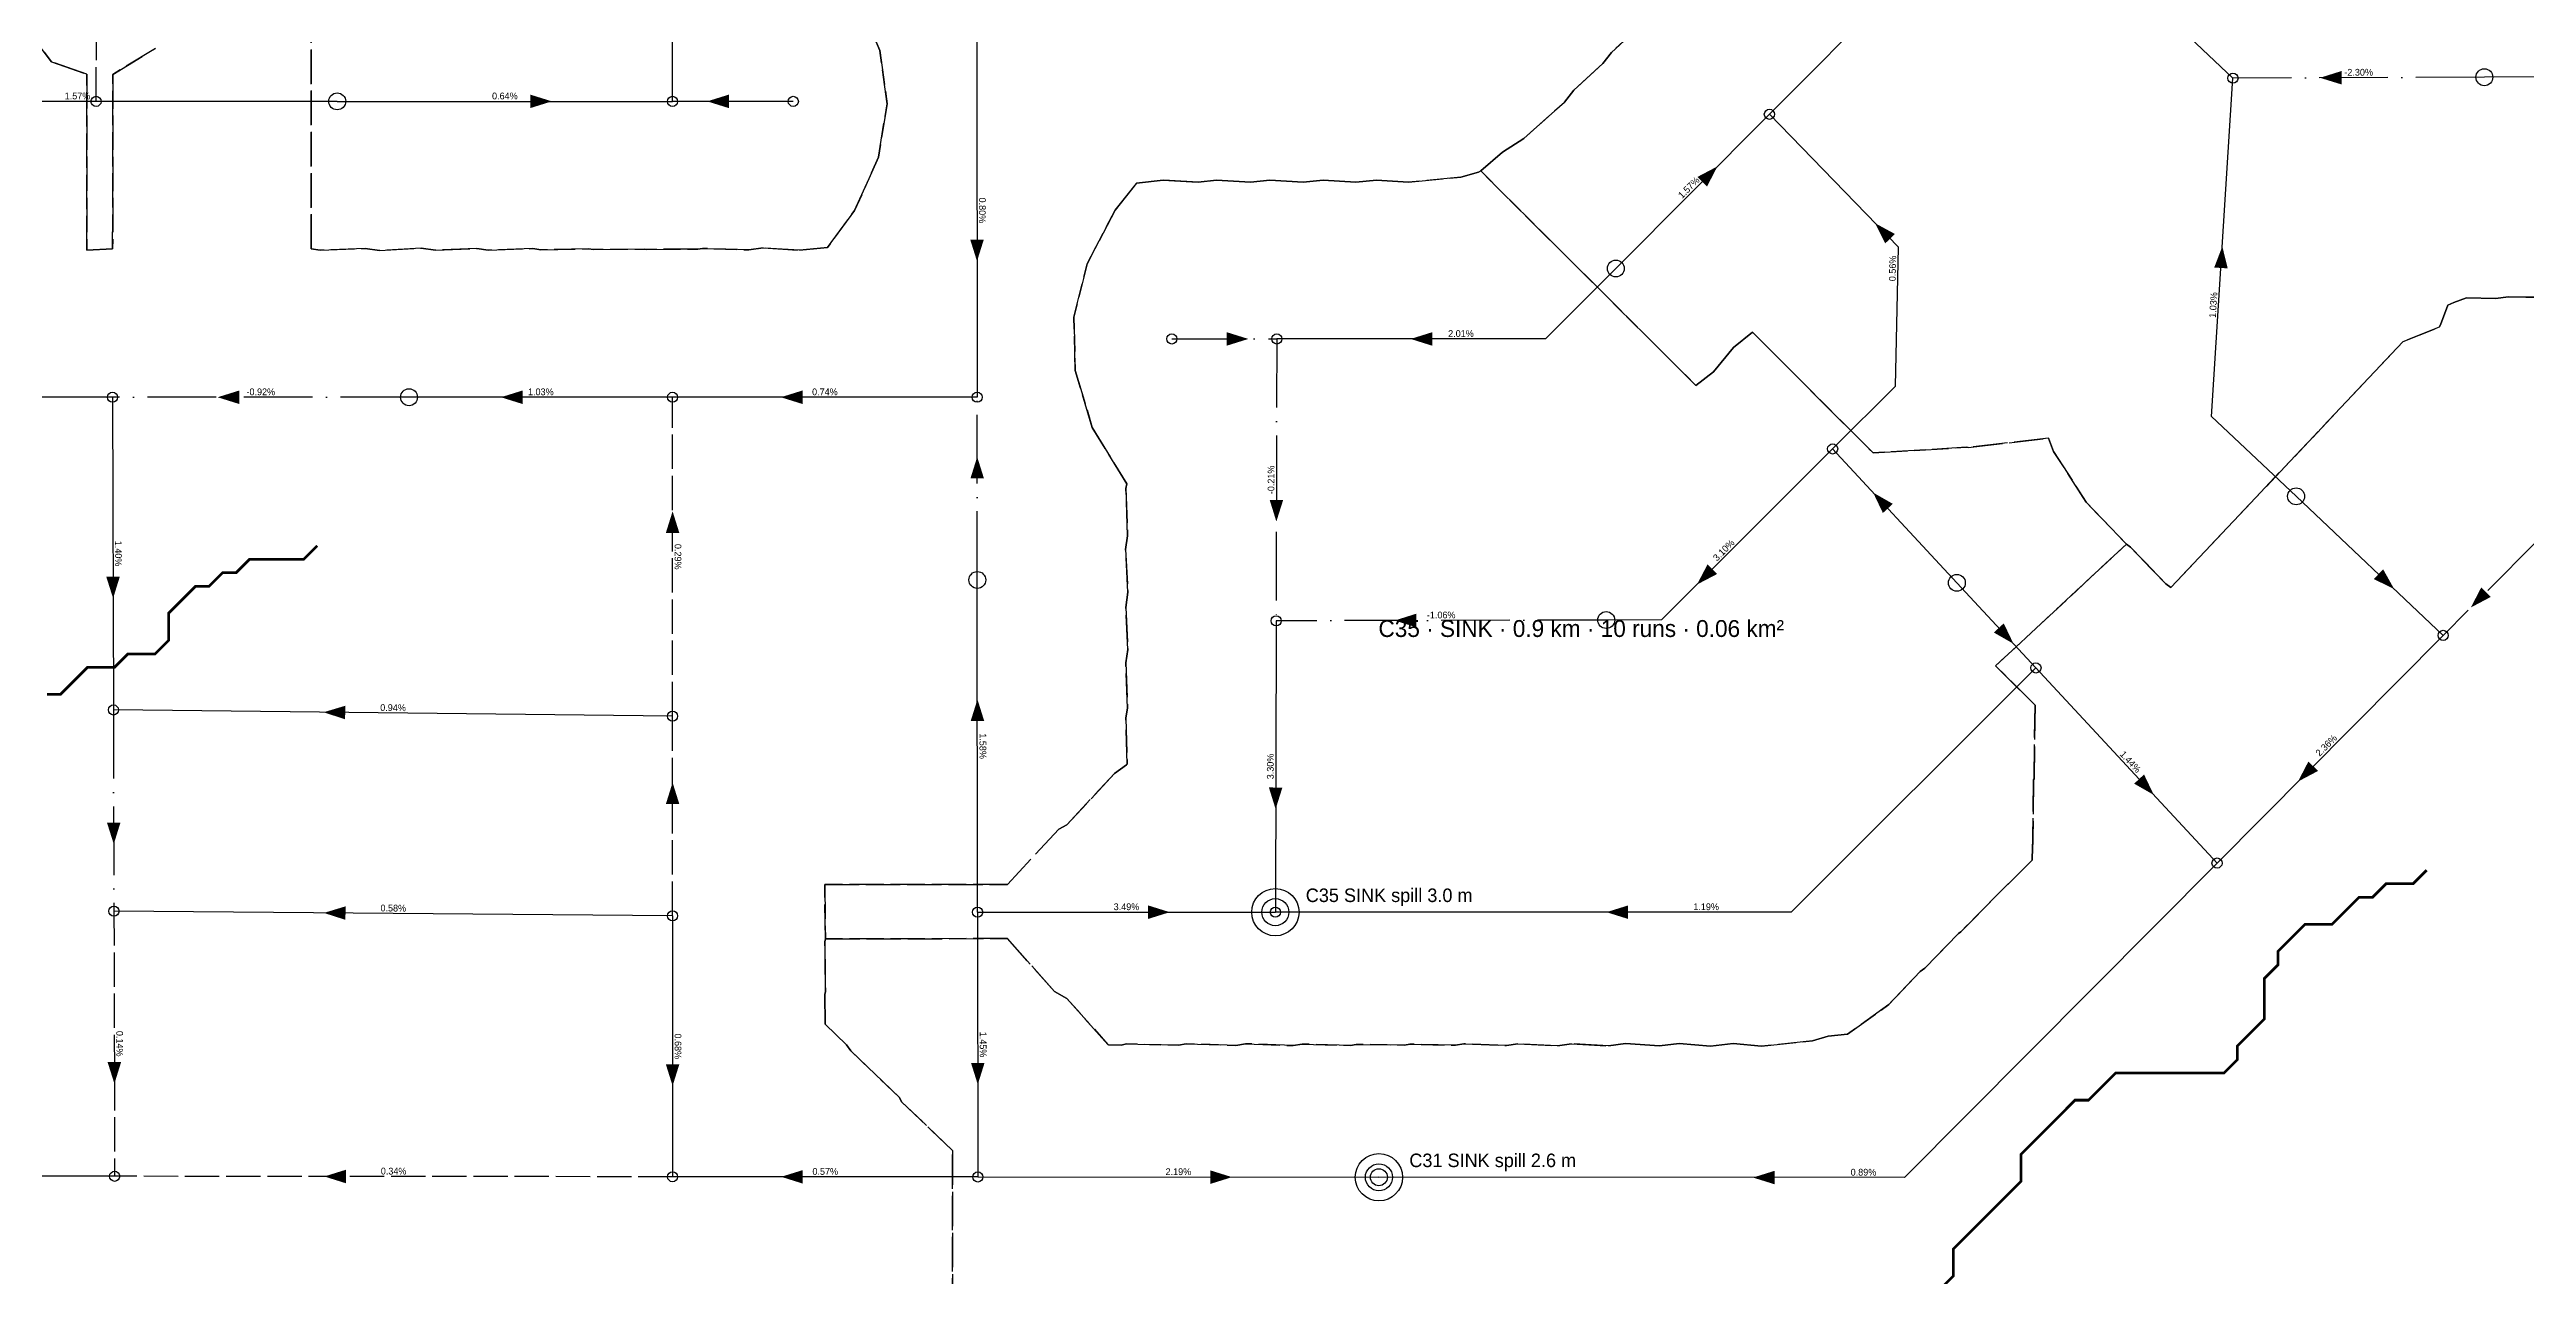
# Model space of a CAD drawing. Header units: metres. Extents: x 442821 to 452274, y 2561971 to 2571293.
# Drawn here: x 444408 to 445141, y 2563943 to 2564306 of the extents above; entities that cross this region are included whole.
import ezdxf
from ezdxf.enums import TextEntityAlignment as Align

# ---------------------------------------------------------------- set-up
doc = ezdxf.new("R2010")
doc.units = ezdxf.units.M
doc.header["$LTSCALE"] = 8
doc.linetypes.add('DASHDOT', pattern=[3.556, 2.54, -0.508, 0, -0.508])
doc.linetypes.add('DASHED', pattern=[1.524, 1.27, -0.254])
for name, color, linetype in [('A_ARROWS', 7, 'Continuous'), ('A_CATCH_LABEL', 7, 'Continuous'), ('A_CATCHMENTS', 7, 'Continuous'), ('A_GRADIENT', 8, 'Continuous'), ('A_JUNCTIONS', 8, 'Continuous'), ('A_OUTLET_LABEL', 7, 'Continuous'), ('A_OUTLETS', 7, 'Continuous'), ('A_RUNS', 7, 'Continuous'), ('A_STREAMS', 5, 'Continuous')]:
    doc.layers.add(name, color=color, linetype=linetype)

msp = doc.modelspace()

# ---------------------------------------------------------------- linework, layer by layer
at = {"layer": 'A_ARROWS', "color": 4}
for points in [[(445079.68, 2564297.75), (445086.07, 2564299.77), (445086.09, 2564295.77)], [(444901.4, 2564271.54), (444898.31, 2564265.59), (444895.47, 2564268.42)], [(444948.02, 2564254.74), (444953.91, 2564251.54), (444951.04, 2564248.76)], [(445050.78, 2564247.88), (445052.37, 2564241.37), (445048.38, 2564241.62)]]:
    msp.add_solid(points, dxfattribs=at)
at = {"layer": 'A_ARROWS', "color": 2}
for points in [[(444556.53, 2564290.78), (444550.13, 2564288.78), (444550.13, 2564292.78)], [(444602.5, 2564290.78), (444608.9, 2564292.78), (444608.9, 2564288.78)], [(444762.61, 2564220.49), (444756.21, 2564218.49), (444756.21, 2564222.49)], [(444810.61, 2564220.49), (444817.01, 2564222.49), (444817.01, 2564218.49)], [(444770.89, 2564166.47), (444768.91, 2564172.87), (444772.91, 2564172.86)], [(444947.46, 2564175.04), (444953.28, 2564171.71), (444950.35, 2564168.99)], [(444895.34, 2564147.83), (444898.45, 2564153.77), (444901.28, 2564150.94)], [(444805.89, 2564137.19), (444812.28, 2564139.2), (444812.29, 2564135.2)], [(444989, 2564130.3), (444983.18, 2564133.63), (444986.11, 2564136.35)], [(444770.67, 2564081.39), (444768.68, 2564087.79), (444772.68, 2564087.78)], [(444739.35, 2564050.9), (444732.95, 2564048.9), (444732.95, 2564052.9)], [(444868.56, 2564050.9), (444874.96, 2564052.9), (444874.96, 2564048.9)]]:
    msp.add_solid(points, dxfattribs=at)
at = {"layer": 'A_ARROWS', "color": 1}
for points in [[(444682.32, 2564243.46), (444680.32, 2564249.86), (444684.32, 2564249.86)], [(444457.64, 2564203.24), (444464.04, 2564205.24), (444464.04, 2564201.24)], [(444541.46, 2564203.24), (444547.86, 2564205.24), (444547.86, 2564201.24)], [(444624.29, 2564203.24), (444630.69, 2564205.24), (444630.69, 2564201.24)], [(444682.38, 2564185.62), (444684.38, 2564179.22), (444680.38, 2564179.22)], [(444592.25, 2564169.5), (444594.25, 2564163.1), (444590.25, 2564163.1)], [(444426.71, 2564143.74), (444424.69, 2564150.13), (444428.69, 2564150.14)], [(444488.98, 2564110.04), (444495.4, 2564111.97), (444495.36, 2564107.97)], [(444682.45, 2564113.87), (444684.45, 2564107.47), (444680.45, 2564107.47)], [(444592.25, 2564089.26), (444594.25, 2564082.86), (444590.25, 2564082.86)], [(444426.91, 2564071.01), (444424.89, 2564077.41), (444428.89, 2564077.42)], [(444489.08, 2564050.68), (444495.49, 2564052.63), (444495.46, 2564048.63)], [(444427.1, 2564000.13), (444425.08, 2564006.53), (444429.08, 2564006.54)], [(444592.25, 2563999.51), (444590.25, 2564005.91), (444594.25, 2564005.91)], [(444489.2, 2563972.71), (444495.6, 2563974.7), (444495.6, 2563970.7)], [(444624.38, 2563972.61), (444630.78, 2563974.6), (444630.78, 2563970.6)]]:
    msp.add_solid(points, dxfattribs=at)
at = {"layer": 'A_ARROWS', "color": 3}
for points in [[(445101.62, 2564146.51), (445095.6, 2564149.45), (445098.35, 2564152.36)], [(445124.3, 2564141.04), (445127.39, 2564146.99), (445130.22, 2564144.17)], [(445030.51, 2564085.59), (445024.69, 2564088.92), (445027.62, 2564091.64)], [(445073.16, 2564089.54), (445076.25, 2564095.49), (445079.09, 2564092.68)], [(444682.55, 2563999.9), (444680.55, 2564006.3), (444684.55, 2564006.3)], [(444757.77, 2563972.51), (444751.37, 2563970.51), (444751.37, 2563974.51)], [(444911.92, 2563972.39), (444918.32, 2563974.39), (444918.32, 2563970.39)]]:
    msp.add_solid(points, dxfattribs=at)
at = {"layer": 'A_CATCHMENTS', "color": 1, "linetype": 'DASHED'}
for points in [[(444485.35, 2564330.54), (444485.35, 2564247.13), (444487.96, 2564246.72), (444501.3, 2564247.28), (444505.5, 2564246.66), (444517.82, 2564247.33), (444522.07, 2564246.75), (444534.35, 2564247.28), (444537.67, 2564246.8), (444550.88, 2564247.23), (444553.26, 2564246.86), (444567.41, 2564247.17), (444568.86, 2564246.93), (444583.93, 2564247.1), (444584.45, 2564247), (444599.76, 2564247.01), (444601.14, 2564247.25), (444614.78, 2564246.81), (444619.02, 2564247.4), (444629.8, 2564246.71), (444638.07, 2564247.59), (444646.11, 2564258.48), (444653.2, 2564274.28), (444655.69, 2564290.08), (444653.59, 2564305.87), (444646.88, 2564321.69)], [(444398.91, 2564314.99), (444408.5, 2564302.46), (444418.92, 2564298.82), (444418.98, 2564246.73), (444426.58, 2564247.15), (444426.62, 2564298.77), (444439.24, 2564306.45)], [(444878.86, 2564313.34), (444870.04, 2564305.26), (444867.48, 2564301.96), (444858.87, 2564294.13), (444856.1, 2564290.57), (444844.13, 2564279.78), (444837.76, 2564275.76), (444831.34, 2564270.18), (444830.71, 2564269.79), (444825.51, 2564268.4), (444809.94, 2564266.83), (444800.47, 2564267.46), (444794.38, 2564266.84), (444784.71, 2564267.46), (444778.81, 2564266.84), (444768.95, 2564267.46), (444763.27, 2564266.85), (444753.19, 2564267.45), (444747.74, 2564266.85), (444737.43, 2564267.44), (444729.54, 2564266.56), (444723.16, 2564258.56), (444714.91, 2564242.75), (444710.98, 2564226.96), (444711.38, 2564211.16), (444716.44, 2564194.26), (444726.61, 2564177.66), (444726.37, 2564176.25), (444726.89, 2564162.24), (444726.28, 2564158.23), (444726.94, 2564145.57), (444726.32, 2564141.04), (444726.93, 2564128.61), (444726.35, 2564124.66), (444726.87, 2564111.37), (444726.39, 2564108.27), (444726.78, 2564094.72), (444726.55, 2564094.46), (444722.97, 2564091.89), (444708.93, 2564076.78), (444706.54, 2564075.5), (444691.31, 2564059.1), (444637.27, 2564059.05), (444637.47, 2564043.03), (444637.32, 2564042.1), (444637.46, 2564027.36), (444637.34, 2564026.66), (444637.4, 2564017.77), (444643.72, 2564011.7), (444644.97, 2564009.89), (444659.39, 2563996.04), (444660.01, 2563994.84), (444675.06, 2563980.39), (444674.78, 2563615.46)]]:
    msp.add_lwpolyline(points, dxfattribs=at)
at = {"layer": 'A_CATCHMENTS', "color": 2, "linetype": 'DASHED'}
for points in [[(444646.88, 2564321.69), (444653.59, 2564305.87), (444655.69, 2564290.08), (444653.2, 2564274.28), (444646.11, 2564258.48), (444638.07, 2564247.59), (444629.8, 2564246.71), (444619.02, 2564247.4), (444614.78, 2564246.81), (444601.14, 2564247.25), (444599.76, 2564247.01), (444584.45, 2564247), (444583.93, 2564247.1), (444568.86, 2564246.93), (444567.41, 2564247.17), (444553.26, 2564246.86), (444550.88, 2564247.23), (444537.67, 2564246.8), (444534.35, 2564247.28), (444522.07, 2564246.75), (444517.82, 2564247.33), (444505.5, 2564246.66), (444501.3, 2564247.28), (444487.96, 2564246.72), (444485.35, 2564247.13), (444485.35, 2564330.54)], [(444439.24, 2564306.45), (444426.62, 2564298.77), (444426.58, 2564247.15), (444418.98, 2564246.73), (444418.92, 2564298.82), (444408.5, 2564302.46), (444398.91, 2564314.99)]]:
    msp.add_lwpolyline(points, dxfattribs=at)
at = {"layer": 'A_CATCHMENTS', "color": 4, "linetype": 'DASHED'}
msp.add_lwpolyline([(445155.77, 2564232.6), (445135.46, 2564232.97), (445131.65, 2564232.49), (445123.07, 2564232.65), (445119.24, 2564231.32), (445117.53, 2564230.45), (445115.3, 2564224.68), (445114.94, 2564224.02), (445104.29, 2564219.7), (445035.54, 2564146.97), (445034.04, 2564148.06), (445023.62, 2564158.88), (445022.41, 2564159.74), (445010.53, 2564172.17), (445000.87, 2564187.22), (444999.3, 2564191.14), (444975.62, 2564188.35), (444975.1, 2564188.44), (444947.45, 2564186.77), (444911.74, 2564222.51), (444906.18, 2564217.98), (444900.21, 2564210.8), (444895.03, 2564206.74), (444831.34, 2564270.18), (444837.76, 2564275.76), (444844.13, 2564279.78), (444856.1, 2564290.57), (444858.87, 2564294.13), (444867.48, 2564301.96), (444870.04, 2564305.26), (444878.86, 2564313.34)], dxfattribs=at)
at = {"layer": 'A_CATCHMENTS', "color": 2, "linetype": 'DASHED'}
msp.add_lwpolyline([(444744.16, 2564011.96), (444741.93, 2564011.53), (444726.55, 2564011.91), (444724.98, 2564011.59), (444721.18, 2564011.66), (444721.02, 2564011.77), (444708.93, 2564025.36), (444705.25, 2564027.42), (444691.31, 2564043.08), (444637.47, 2564043.03), (444637.27, 2564059.05), (444691.31, 2564059.1), (444706.54, 2564075.5), (444708.93, 2564076.78), (444722.97, 2564091.89), (444726.55, 2564094.46), (444726.78, 2564094.72), (444726.39, 2564108.27), (444726.87, 2564111.37), (444726.35, 2564124.66), (444726.93, 2564128.61), (444726.32, 2564141.04), (444726.94, 2564145.57), (444726.28, 2564158.23), (444726.89, 2564162.24), (444726.37, 2564176.25), (444726.61, 2564177.66), (444716.44, 2564194.26), (444711.38, 2564211.16), (444710.98, 2564226.96), (444714.91, 2564242.75), (444723.16, 2564258.56), (444729.54, 2564266.56), (444737.43, 2564267.44), (444747.74, 2564266.85), (444753.19, 2564267.45), (444763.27, 2564266.85), (444768.95, 2564267.46), (444778.81, 2564266.84), (444784.71, 2564267.46), (444794.38, 2564266.84), (444800.47, 2564267.46), (444809.94, 2564266.83), (444825.51, 2564268.4), (444830.71, 2564269.79), (444831.34, 2564270.18), (444895.03, 2564206.74), (444900.21, 2564210.8), (444906.18, 2564217.98), (444911.74, 2564222.51), (444947.45, 2564186.77), (444975.1, 2564188.44), (444975.62, 2564188.35), (444999.3, 2564191.14), (445000.87, 2564187.22), (445010.53, 2564172.17), (445022.41, 2564159.74), (444983.71, 2564123.82), (444995.36, 2564112.15), (444995.07, 2564090.39), (444994.94, 2564090.02), (444994.65, 2564068.51), (444994.51, 2564067.89), (444994.49, 2564066.24), (444984.01, 2564055.86), (444983.97, 2564055.79), (444973.36, 2564045.06), (444972.71, 2564044.62), (444962.75, 2564034.33), (444961.41, 2564033.39), (444952.14, 2564023.6), (444939.9, 2564014.81), (444934.18, 2564014.18), (444929.53, 2564012.82), (444914.44, 2564011.29), (444906.02, 2564012.05), (444899.35, 2564011.3), (444890.09, 2564012.04), (444884.26, 2564011.32), (444874.15, 2564012.02), (444869.17, 2564011.36), (444858.22, 2564012), (444854.08, 2564011.4), (444842.29, 2564011.96), (444838.99, 2564011.45), (444826.35, 2564011.92), (444823.89, 2564011.51), (444810.42, 2564011.87), (444808.8, 2564011.58), (444794.49, 2564011.8), (444792.78, 2564011.48), (444778.55, 2564011.89), (444775.83, 2564011.42), (444761.78, 2564012), (444758.88, 2564011.47), (444744.16, 2564011.96)], close=True, dxfattribs=at)
at = {"layer": 'A_CATCHMENTS', "color": 3, "linetype": 'DASHED'}
msp.add_lwpolyline([(444674.78, 2563615.46), (444675.06, 2563980.39), (444660.01, 2563994.84), (444659.39, 2563996.04), (444644.97, 2564009.89), (444643.72, 2564011.7), (444637.4, 2564017.77), (444637.34, 2564026.66), (444637.46, 2564027.36), (444637.32, 2564042.1), (444637.47, 2564043.03), (444691.31, 2564043.08), (444705.25, 2564027.42), (444708.93, 2564025.36), (444721.02, 2564011.77), (444721.18, 2564011.66), (444724.98, 2564011.59), (444726.55, 2564011.91), (444741.93, 2564011.53), (444744.16, 2564011.96), (444758.88, 2564011.47), (444761.78, 2564012), (444775.83, 2564011.42), (444778.55, 2564011.89), (444792.78, 2564011.48), (444794.49, 2564011.8), (444808.8, 2564011.58), (444810.42, 2564011.87), (444823.89, 2564011.51), (444826.35, 2564011.92), (444838.99, 2564011.45), (444842.29, 2564011.96), (444854.08, 2564011.4), (444858.22, 2564012), (444869.17, 2564011.36), (444874.15, 2564012.02), (444884.26, 2564011.32), (444890.09, 2564012.04), (444899.35, 2564011.3), (444906.02, 2564012.05), (444914.44, 2564011.29), (444929.53, 2564012.82), (444934.18, 2564014.18), (444939.9, 2564014.81), (444952.14, 2564023.6), (444961.41, 2564033.39), (444962.75, 2564034.33), (444972.71, 2564044.62), (444973.36, 2564045.06), (444983.97, 2564055.79), (444984.01, 2564055.86), (444994.49, 2564066.24), (444994.51, 2564067.89), (444994.65, 2564068.51), (444994.94, 2564090.02), (444995.07, 2564090.39), (444995.36, 2564112.15), (444983.71, 2564123.82), (445022.41, 2564159.74), (445023.62, 2564158.88), (445034.04, 2564148.06), (445035.54, 2564146.97), (445104.29, 2564219.7), (445114.94, 2564224.02), (445115.3, 2564224.68), (445117.53, 2564230.45), (445119.24, 2564231.32), (445123.07, 2564232.65), (445131.65, 2564232.49), (445135.46, 2564232.97), (445155.77, 2564232.6)], dxfattribs=at)
at = {"layer": 'A_JUNCTIONS'}
for centre in [(445053.93, 2564297.66), (444421.67, 2564290.78), (444592.2, 2564290.78), (444627.96, 2564290.78), (444916.76, 2564286.95), (444739.98, 2564220.49), (444771.03, 2564220.49), (444426.55, 2564203.24), (444592.25, 2564203.24), (444682.36, 2564203.24), (444935.48, 2564187.94), (444770.81, 2564137.11), (445116.12, 2564132.8), (444995.63, 2564123.16), (444426.8, 2564110.73), (444592.25, 2564108.88), (445049.22, 2564065.44), (444426.96, 2564051.2), (444682.5, 2564050.9), (444770.59, 2564050.9), (444592.25, 2564049.82), (444427.17, 2563972.76), (444592.25, 2563972.63), (444682.58, 2563972.56)]:
    msp.add_circle(centre, 1.5, dxfattribs=at)
at = {"layer": 'A_JUNCTIONS', "color": 30}
for centre in [(445128.31, 2564297.92), (444493.03, 2564290.78), (444871.32, 2564241.34), (444514.27, 2564203.24), (445072.61, 2564173.93), (444682.41, 2564149.18), (444972.24, 2564148.35), (444868.5, 2564137.33), (444801.23, 2563972.48)]:
    msp.add_circle(centre, 2.5, dxfattribs=at)
at = {"layer": 'A_OUTLETS', "color": 1}
for centre, radius in [((444770.59, 2564050.9), 7), ((444770.59, 2564050.9), 4), ((444801.23, 2563972.48), 7), ((444801.23, 2563972.48), 4)]:
    msp.add_circle(centre, radius, dxfattribs=at)
at = {"layer": 'A_RUNS', "color": 2, "linetype": 'DASHED'}
msp.add_lwpolyline([(444421.67, 2564290.78), (444422.23, 2564370.95)], dxfattribs=at)
at = {"layer": 'A_RUNS', "color": 2, "linetype": 'DASHDOT'}
for points in [[(444592.2, 2564290.78), (444592.31, 2564370.95)], [(444739.98, 2564220.49), (444771.03, 2564220.49)], [(444771.03, 2564220.49), (444770.81, 2564137.11)], [(444868.5, 2564137.33), (444770.81, 2564137.11)]]:
    msp.add_lwpolyline(points, dxfattribs=at)
at = {"layer": 'A_RUNS', "color": 4}
for points in [[(444916.76, 2564286.95), (444988.76, 2564359.23)], [(445053.93, 2564297.66), (445014.1, 2564335.29)], [(445072.61, 2564173.93), (445047.6, 2564197.58), (445053.93, 2564297.66)], [(445215.77, 2564233.15), (445150.07, 2564297.99), (445128.31, 2564297.92)], [(444871.32, 2564241.34), (444916.76, 2564286.95)], [(444935.48, 2564187.94), (444954.1, 2564206.56), (444954.94, 2564247.61), (444916.76, 2564286.95)]]:
    msp.add_lwpolyline(points, dxfattribs=at)
at = {"layer": 'A_RUNS', "color": 1}
for points in [[(444682.26, 2564313.8), (444682.36, 2564203.24)], [(444493.03, 2564290.78), (444339.33, 2564290.78)], [(444426.55, 2564203.24), (444341.35, 2564203.24)], [(444426.55, 2564203.24), (444426.8, 2564110.73)], [(444592.25, 2564203.24), (444514.27, 2564203.24)], [(444682.36, 2564203.24), (444592.25, 2564203.24)], [(444682.5, 2564050.9), (444682.41, 2564149.18)], [(444592.25, 2564108.88), (444426.8, 2564110.73)], [(444592.25, 2564049.82), (444426.96, 2564051.2)], [(444592.25, 2564049.82), (444592.25, 2563972.63)], [(444427.17, 2563972.76), (444341.97, 2563972.82)], [(444682.58, 2563972.56), (444592.25, 2563972.63)]]:
    msp.add_lwpolyline(points, dxfattribs=at)
at = {"layer": 'A_RUNS', "color": 4, "linetype": 'DASHDOT'}
msp.add_lwpolyline([(445128.31, 2564297.92), (445053.93, 2564297.66)], dxfattribs=at)
at = {"layer": 'A_RUNS', "color": 2}
for points in [[(444493.03, 2564290.78), (444592.2, 2564290.78)], [(444627.96, 2564290.78), (444592.2, 2564290.78)], [(444871.32, 2564241.34), (444850.56, 2564220.49), (444771.03, 2564220.49)], [(444935.48, 2564187.94), (444884.87, 2564137.36), (444868.5, 2564137.33)], [(444972.24, 2564148.35), (444935.48, 2564187.94)], [(444972.24, 2564148.35), (444995.63, 2564123.16)], [(444770.81, 2564137.11), (444770.59, 2564050.9)], [(444995.63, 2564123.16), (444923.23, 2564050.9), (444770.59, 2564050.9)], [(444682.5, 2564050.9), (444770.59, 2564050.9)]]:
    msp.add_lwpolyline(points, dxfattribs=at)
at = {"layer": 'A_RUNS', "color": 1, "linetype": 'DASHDOT'}
for points in [[(444514.27, 2564203.24), (444426.55, 2564203.24)], [(444682.41, 2564149.18), (444682.36, 2564203.24)], [(444426.8, 2564110.73), (444426.96, 2564051.2)]]:
    msp.add_lwpolyline(points, dxfattribs=at)
at = {"layer": 'A_RUNS', "color": 1, "linetype": 'DASHED'}
for points in [[(444592.25, 2564108.88), (444592.25, 2564203.24)], [(444592.25, 2564049.82), (444592.25, 2564108.88)], [(444426.96, 2564051.2), (444427.17, 2563972.76)], [(444592.25, 2563972.63), (444427.17, 2563972.76)]]:
    msp.add_lwpolyline(points, dxfattribs=at)
at = {"layer": 'A_RUNS', "color": 3}
for points in [[(445072.61, 2564173.93), (445116.12, 2564132.8)], [(445116.12, 2564132.8), (445049.22, 2564065.44)], [(444995.63, 2564123.16), (445049.22, 2564065.44)], [(445049.22, 2564065.44), (444956.79, 2563972.36), (444801.23, 2563972.48)], [(444682.5, 2564050.9), (444682.58, 2563972.56)], [(444682.58, 2563972.56), (444801.23, 2563972.48)]]:
    msp.add_lwpolyline(points, dxfattribs=at)
at = {"layer": 'A_RUNS', "color": 3, "linetype": 'DASHDOT'}
msp.add_lwpolyline([(445143.61, 2564160.48), (445116.12, 2564132.8)], dxfattribs=at)
at = {"layer": 'A_STREAMS', "color": 5, "const_width": 0.8}
for points in [[(444487.13, 2564159.33), (444483.13, 2564155.33), (444479.13, 2564155.33), (444475.13, 2564155.33), (444471.13, 2564155.33), (444467.13, 2564155.33), (444463.13, 2564151.33), (444459.13, 2564151.33), (444455.12, 2564147.33), (444451.12, 2564147.33), (444447.12, 2564143.33), (444443.12, 2564139.33), (444443.12, 2564135.32), (444443.12, 2564131.32), (444439.12, 2564127.32), (444435.12, 2564127.32), (444431.12, 2564127.32), (444427.12, 2564123.32), (444423.12, 2564123.32), (444419.12, 2564123.32), (444415.12, 2564119.32), (444411.12, 2564115.32), (444407.12, 2564115.32)], [(445111.22, 2564063.3), (445107.21, 2564059.3), (445103.21, 2564059.3), (445099.21, 2564059.3), (445095.21, 2564055.3), (445091.21, 2564055.3), (445087.21, 2564051.3), (445083.21, 2564047.29), (445079.21, 2564047.29), (445075.21, 2564047.29), (445071.21, 2564043.29), (445067.21, 2564039.29), (445067.21, 2564035.29), (445063.21, 2564031.29), (445063.21, 2564027.29), (445063.21, 2564023.29), (445063.21, 2564019.28), (445059.21, 2564015.28), (445055.21, 2564011.28), (445055.21, 2564007.28), (445051.21, 2564003.28), (445047.21, 2564003.28), (445043.21, 2564003.28), (445039.21, 2564003.28), (445035.2, 2564003.28), (445031.2, 2564003.28), (445027.2, 2564003.28), (445023.2, 2564003.28), (445019.2, 2564003.28), (445015.2, 2563999.28), (445011.2, 2563995.28), (445007.2, 2563995.28), (445003.2, 2563991.27), (444999.2, 2563987.27), (444995.2, 2563983.27), (444991.2, 2563979.27), (444991.2, 2563975.27), (444991.2, 2563971.27), (444987.2, 2563967.27), (444983.2, 2563963.26), (444979.2, 2563959.26), (444975.2, 2563955.26), (444971.2, 2563951.26), (444971.2, 2563947.26), (444971.2, 2563943.26), (444967.2, 2563939.26)]]:
    msp.add_lwpolyline(points, dxfattribs=at)

# ---------------------------------------------------------------- texts
at = {"layer": 'A_CATCH_LABEL', "color": 2}
msp.add_text('C35 · SINK · 0.9 km · 10 runs · 0.06 km²', height=5, dxfattribs=at).set_placement((444861.1, 2564134.82), align=Align.MIDDLE_CENTER)
at = {"layer": 'A_GRADIENT', "color": 4}
for s, rotation, p in [('-2.30%', 0.19445, (445091.12, 2564297.79)), ('1.57%', 45.11101, (444894.04, 2564264.14)), ('0.56%', 88.83521, (444954.81, 2564241.33)), ('1.03%', 86.38186, (445049.68, 2564230.44))]:
    msp.add_text(s, height=2, rotation=rotation, dxfattribs=at).set_placement(p, align=Align.BOTTOM_CENTER)
at = {"layer": 'A_GRADIENT', "color": 1}
for s, rotation, p in [('1.57%', 360, (444416.18, 2564290.78)), ('0.80%', -89.94647, (444682.31, 2564258.52)), ('-0.92%', 360, (444470.41, 2564203.24)), ('1.03%', 360, (444553.26, 2564203.24)), ('0.74%', 360, (444637.31, 2564203.24)), ('1.40%', -89.84518, (444426.67, 2564156.99)), ('0.29%', 270.00038, (444592.25, 2564156.06)), ('0.94%', 359.35895, (444509.52, 2564109.81)), ('1.58%', 270.05353, (444682.46, 2564100.04)), ('0.58%', 359.52067, (444509.6, 2564050.51)), ('0.14%', -89.84518, (444427.07, 2564011.98)), ('0.68%', -89.99962, (444592.25, 2564011.22)), ('0.34%', 359.957, (444509.71, 2563972.69)), ('0.57%', 359.957, (444637.41, 2563972.6))]:
    msp.add_text(s, height=2, rotation=rotation, dxfattribs=at).set_placement(p, align=Align.BOTTOM_CENTER)
at = {"layer": 'A_GRADIENT', "color": 2}
for s, p in [('0.64%', (444542.62, 2564290.78)), ('3.49%', (444726.55, 2564050.9))]:
    msp.add_text(s, height=2, dxfattribs=at).set_placement(p, align=Align.BOTTOM_CENTER)
for s, rotation, p in [('2.01%', 360, (444825.51, 2564220.49)), ('-0.21%', 89.8501, (444770.92, 2564178.8)), ('3.10%', 44.98274, (444904.39, 2564156.87)), ('-1.06%', 0.12427, (444819.66, 2564137.22)), ('3.30%', 89.8501, (444770.7, 2564094.01)), ('1.19%', 360, (444898.05, 2564050.9))]:
    msp.add_text(s, height=2, rotation=rotation, dxfattribs=at).set_placement(p, align=Align.BOTTOM_CENTER)
at = {"layer": 'A_GRADIENT', "color": 3}
for s, rotation, p in [('1.44%', -47.1262, (445022.43, 2564094.3)), ('2.36%', 45.19994, (445082.67, 2564099.12)), ('1.45%', -89.94647, (444682.54, 2564011.73)), ('2.19%', -0.043, (444741.9, 2563972.52)), ('0.89%', 359.957, (444944.6, 2563972.37))]:
    msp.add_text(s, height=2, rotation=rotation, dxfattribs=at).set_placement(p, align=Align.BOTTOM_CENTER)
at = {"layer": 'A_OUTLET_LABEL', "color": 1}
for s, p in [('C35 SINK spill 3.0 m', (444779.59, 2564053.9)), ('C31 SINK spill 2.6 m', (444810.23, 2563975.48))]:
    msp.add_text(s, height=4, dxfattribs=at).set_placement(p)

doc.saveas('drawing.dxf')
